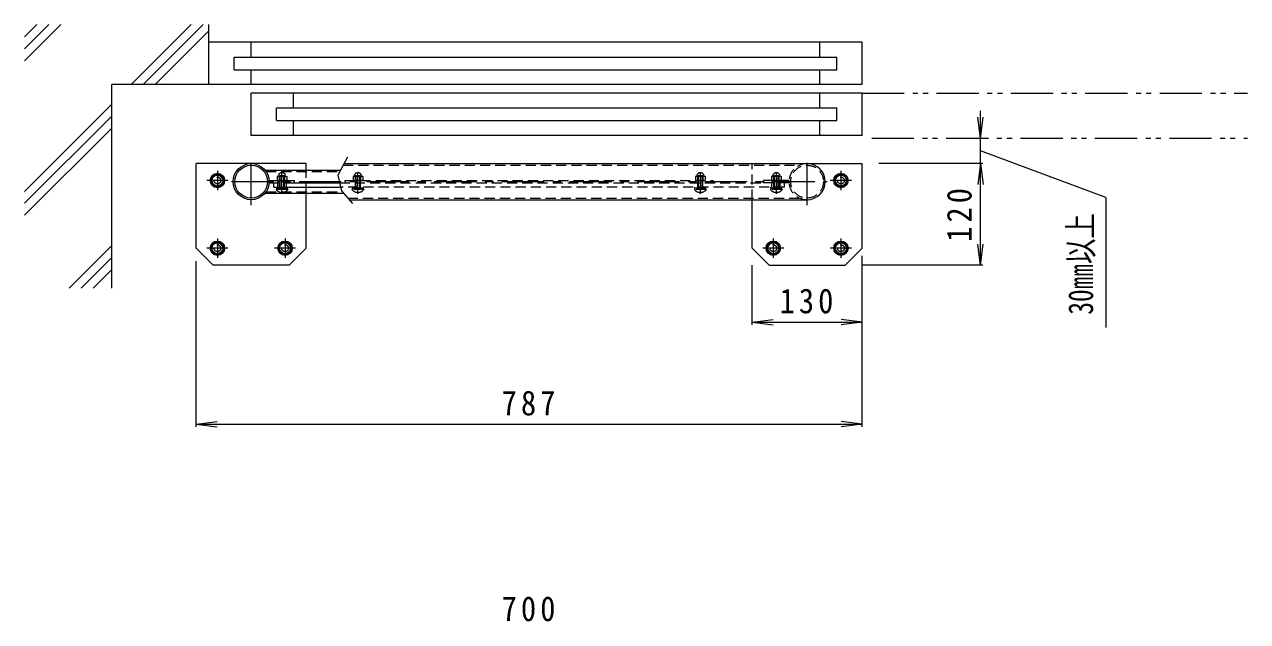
# Model space of a CAD drawing. Units: millimetres at full size, sheet at 1:10. Extents: x -824 to 1844, y -1369 to 1156.
# Drawn here: x -679 to 768, y 450 to 1156 of the extents above; entities that cross this region are included whole.
import ezdxf
from ezdxf.enums import TextEntityAlignment as Align

# ---------------------------------------------------------------- set-up
doc = ezdxf.new("R2010")
doc.units = ezdxf.units.MM
doc.header["$LTSCALE"] = 10
for name, pattern in [('CHAIN1', [8, 5, -1, 1, -1]), ('DASHED1', [1.8, 1.2, -0.6]), ('DOUBLE_CHAIN1', [8.8, 5, -1, 0.6, -0.6, 0.6, -1])]:
    doc.linetypes.add(name, pattern=pattern)
for name, color, linetype, lineweight in [('0-0_通り芯', 4, 'Continuous', 9), ('0-1_躯体', 3, 'CHAIN1', 9), ('0-2_仕上', 6, 'Continuous', 5), ('0-4_その他', 7, 'Continuous', 9), ('0-5_寸法', 2, 'Continuous', 9), ('0-9', 2, 'Continuous', 9), ('0-A', 2, 'Continuous', 9), ('0-B', 2, 'Continuous', 9), ('0-E', 7, 'Continuous', 9), ('0-F', 7, 'Continuous', 9)]:
    doc.layers.add(name, color=color, linetype=linetype, lineweight=lineweight)
doc.styles.add('ＭＳ ゴシック', font='')
doc.styles.get('ＭＳ ゴシック').set_extended_font_data('MS Gothic')

msp = doc.modelspace()

# ---------------------------------------------------------------- linework, layer by layer
at = {"layer": '0-0_通り芯', "linetype": 'CHAIN1'}
for p, q in [((-410.43, 942.18), (-410.43, 1000.75)), ((246.87, 942.18), (246.87, 997.9)), ((-437.93, 971.22), (-462.94, 971.22)), ((-450.43, 982.72), (-450.43, 959.72)), ((-433.93, 969.87), (270.66, 969.87)), ((299.37, 971.22), (274.36, 971.22)), ((286.87, 982.72), (286.87, 959.72)), ((-450.43, 902.72), (-450.43, 879.72)), ((-370.43, 902.72), (-370.43, 879.72)), ((206.87, 902.72), (206.87, 879.72)), ((286.87, 902.72), (286.87, 879.72)), ((-437.93, 891.22), (-462.94, 891.22)), ((-357.93, 891.22), (-382.94, 891.22)), ((219.37, 891.22), (194.36, 891.22)), ((299.37, 891.22), (274.36, 891.22))]:
    msp.add_line(p, q, dxfattribs=at)
at = {"layer": '0-0_通り芯'}
for p, q in [((-475.43, 891.22), (-475.43, 991.22)), ((-345.43, 991.22), (-475.43, 991.22)), ((-345.43, 983.47), (-345.43, 991.22)), ((-300.76, 991.22), (311.87, 991.22)), ((311.87, 891.22), (311.87, 991.22)), ((-393.97, 983.47), (-304.99, 983.47)), ((-393.97, 956.27), (-301.39, 956.27)), ((-345.43, 891.22), (-345.43, 956.27)), ((-294.65, 948.52), (246.87, 948.52)), ((181.87, 891.22), (181.87, 948.52)), ((-475.43, 891.22), (-455.43, 871.22)), ((-365.43, 871.22), (-345.43, 891.22)), ((201.87, 871.22), (181.87, 891.22)), ((311.87, 891.22), (291.87, 871.22)), ((-365.43, 871.22), (-455.43, 871.22)), ((201.87, 871.22), (291.87, 871.22))]:
    msp.add_line(p, q, dxfattribs=at)
at = {"layer": '0-0_通り芯', "linetype": 'DASHED1'}
for p, q in [((-301.85, 989.22), (237.85, 989.22)), ((181.87, 948.52), (181.87, 991.22)), ((-392.84, 981.97), (-305.8, 981.97)), ((-345.43, 956.27), (-345.43, 983.47)), ((-392.84, 957.77), (-302.69, 957.77)), ((-296.39, 950.52), (237.85, 950.52))]:
    msp.add_line(p, q, dxfattribs=at)
at = {"layer": '0-0_通り芯'}
for radius in [21.35, 19.35]:
    msp.add_circle((-410.43, 969.87), radius, dxfattribs=at)
at = {"layer": '0-0_通り芯', "linetype": 'DASHED1'}
msp.add_circle((246.87, 969.87), 19.35, dxfattribs=at)
msp.add_arc((246.87, 969.87), 21.35, 90, 270, dxfattribs=at)
at = {"layer": '0-0_通り芯'}
msp.add_arc((246.87, 969.87), 21.35, 270, 90, dxfattribs=at)
at = {"layer": '0-1_躯体', "linetype": 'Continuous'}
for p, q in [((-379.08, 968.37), (-379.08, 971.37)), ((-369.08, 968.37), (-369.08, 971.37)), ((-359.08, 968.37), (-359.08, 971.37)), ((-389.08, 968.37), (-377.08, 968.37)), ((-371.08, 968.37), (-359.08, 968.37))]:
    msp.add_line(p, q, dxfattribs=at)
at = {"layer": '0-1_躯体'}
for p, q in [((-374.08, 955.53), (-374.08, 981.21)), ((-284.28, 955.53), (-284.28, 981.21)), ((120.72, 955.53), (120.72, 981.21)), ((210.52, 955.53), (210.52, 981.21))]:
    msp.add_line(p, q, dxfattribs=at)
at = {"layer": '0-1_躯体', "linetype": 'DASHED1'}
for p, q in [((135.72, 968.37), (135.72, 971.37)), ((195.52, 968.37), (195.52, 971.37)), ((205.52, 968.37), (205.52, 971.37)), ((215.52, 968.37), (215.52, 971.37)), ((207.52, 968.37), (195.52, 968.37)), ((225.52, 968.37), (213.52, 968.37))]:
    msp.add_line(p, q, dxfattribs=at)
at = {"layer": '0-1_躯体', "linetype": 'Continuous'}
msp.add_lwpolyline([(-389.08, 968.37), (-389.08, 971.37), (-359.08, 971.37)], dxfattribs=at)
at = {"layer": '0-1_躯体', "linetype": 'DASHED1'}
for points in [[(-299.28, 968.37), (-299.28, 971.37), (135.72, 971.37)], [(225.52, 968.37), (225.52, 971.37), (195.52, 971.37)]]:
    msp.add_lwpolyline(points, dxfattribs=at)
at = {"layer": '0-2_仕上'}
for p, q in [((-383.78, 963.37), (-383.78, 968.37)), ((-383.78, 963.37), (-304.73, 963.37)), ((-378.78, 963.37), (-378.78, 968.37)), ((-368.78, 963.37), (-368.78, 968.37)), ((-359.08, 968.37), (-305.94, 968.37))]:
    msp.add_line(p, q, dxfattribs=at)
at = {"layer": '0-2_仕上', "linetype": 'DASHED1'}
for p, q in [((-305.94, 968.37), (195.52, 968.37)), ((220.22, 963.37), (-304.73, 963.37)), ((205.22, 963.37), (205.22, 968.37)), ((215.22, 963.37), (215.22, 968.37)), ((220.22, 963.37), (220.22, 968.37))]:
    msp.add_line(p, q, dxfattribs=at)
at = {"layer": '0-4_その他'}
for p, q in [((451.87, 1021.22), (448.6, 1046)), ((451.87, 991.22), (451.87, 1053.51)), ((451.87, 1021.22), (455.13, 1046)), ((454.87, 991.22), (331.87, 991.22)), ((451.87, 991.22), (448.6, 966.43)), ((451.87, 871.22), (451.87, 991.22)), ((451.87, 991.22), (455.13, 966.43)), ((451.87, 871.22), (448.6, 896)), ((451.87, 871.22), (455.13, 896)), ((-475.43, 680.14), (-475.43, 875.81)), ((181.87, 800.8), (181.87, 871.22)), ((311.87, 680.14), (311.87, 882.05)), ((454.87, 871.22), (311.87, 871.22)), ((181.87, 803.8), (206.65, 807.06)), ((181.87, 803.8), (311.87, 803.8)), ((181.87, 803.8), (206.65, 800.54)), ((311.87, 803.8), (287.08, 807.06)), ((311.87, 803.8), (287.08, 800.54)), ((-475.43, 683.14), (-450.65, 686.4)), ((-475.43, 683.14), (-450.65, 679.88)), ((-475.43, 683.14), (311.87, 683.14)), ((311.87, 683.14), (287.08, 686.4)), ((311.87, 683.14), (287.08, 679.88))]:
    msp.add_line(p, q, dxfattribs=at)
at = {"layer": '0-5_寸法', "color": 7, "linetype": 'DOUBLE_CHAIN1'}
for p, q in [((311.87, 1074.61), (767.73, 1074.61)), ((323.28, 1021.22), (767.73, 1021.22))]:
    msp.add_line(p, q, dxfattribs=at)
at = {"layer": '0-5_寸法', "color": 7}
for q in [(451.87, 1006.22), (600.2, 797.32)]:
    msp.add_line((600.2, 950.96), q, dxfattribs=at)
at = {"layer": '0-9'}
for centre, radius in [((-450.43, 971.22), 8.5), ((-450.43, 971.22), 7.7), ((286.87, 971.22), 8.5), ((286.87, 971.22), 7.7), ((-450.43, 891.22), 8.5), ((-450.43, 891.22), 7.7), ((-370.43, 891.22), 8.5), ((-370.43, 891.22), 7.7), ((206.87, 891.22), 8.5), ((206.87, 891.22), 7.7), ((286.87, 891.22), 8.5), ((286.87, 891.22), 7.7)]:
    msp.add_circle(centre, radius, dxfattribs=at)
at = {"layer": '0-A'}
for p, q in [((-378.58, 976.52), (-379.86, 975.79)), ((-379.86, 975.79), (-379.86, 971.94)), ((-378.85, 971.37), (-379.86, 971.94)), ((-378.85, 976.37), (-369.31, 976.37)), ((-378.33, 976.96), (-378.33, 977.34)), ((-377.08, 963.37), (-377.08, 971.37)), ((-376.97, 975.79), (-376.97, 971.94)), ((-376.21, 963.37), (-376.21, 971.37)), ((-371.95, 963.37), (-371.95, 971.37)), ((-371.2, 975.79), (-371.2, 971.94)), ((-371.08, 963.37), (-371.08, 971.37)), ((-369.83, 977.34), (-369.83, 976.96)), ((-369.58, 976.52), (-368.31, 975.79)), ((-369.31, 971.37), (-368.31, 971.94)), ((-368.31, 975.79), (-368.31, 971.94)), ((-381.08, 960.87), (-381.08, 960.45)), ((-367.08, 960.87), (-381.08, 960.87)), ((-380.18, 960.87), (-380.18, 962.37)), ((-376.08, 960.87), (-376.08, 962.37)), ((-375.08, 960.87), (-375.08, 962.37)), ((-373.6, 957.8), (-374.56, 957.8)), ((-374.56, 957.18), (-374.56, 957.8)), ((-373.6, 957.18), (-373.6, 957.8)), ((-367.98, 960.87), (-367.98, 962.37)), ((-367.58, 962.37), (-367.58, 963.37))]:
    msp.add_line(p, q, dxfattribs=at)
at = {"layer": '0-A', "linetype": 'DASHED1'}
for p, q in [((-371.08, 976.87), (-377.08, 976.87)), ((-377.08, 971.37), (-377.08, 976.87)), ((-376.21, 971.37), (-376.21, 976.87)), ((-371.95, 971.37), (-371.95, 976.87)), ((-371.08, 971.37), (-371.08, 976.87)), ((-288.78, 976.52), (-290.06, 975.79)), ((-290.06, 975.79), (-290.06, 971.94)), ((-289.05, 971.37), (-290.06, 971.94)), ((-289.05, 976.37), (-279.51, 976.37)), ((-288.53, 976.96), (-288.53, 977.34)), ((-281.28, 976.87), (-287.28, 976.87)), ((-287.28, 963.37), (-287.28, 976.87)), ((-287.17, 975.79), (-287.17, 971.94)), ((-286.41, 963.37), (-286.41, 976.87)), ((-282.15, 963.37), (-282.15, 976.87)), ((-281.4, 975.79), (-281.4, 971.94)), ((-281.28, 963.37), (-281.28, 976.87)), ((-280.03, 977.34), (-280.03, 976.96)), ((-279.78, 976.52), (-278.51, 975.79)), ((-279.51, 971.37), (-278.51, 971.94)), ((-278.51, 975.79), (-278.51, 971.94)), ((116.22, 976.52), (114.94, 975.79)), ((114.94, 975.79), (114.94, 971.94)), ((115.95, 971.37), (114.94, 971.94)), ((115.95, 976.37), (125.49, 976.37)), ((116.47, 976.96), (116.47, 977.34)), ((123.72, 976.87), (117.72, 976.87)), ((117.72, 963.37), (117.72, 976.87)), ((117.83, 975.79), (117.83, 971.94)), ((118.59, 963.37), (118.59, 976.87)), ((122.85, 963.37), (122.85, 976.87)), ((123.6, 975.79), (123.6, 971.94)), ((123.72, 963.37), (123.72, 976.87)), ((124.97, 977.34), (124.97, 976.96)), ((125.22, 976.52), (126.49, 975.79)), ((125.49, 971.37), (126.49, 971.94)), ((126.49, 975.79), (126.49, 971.94)), ((206.02, 976.52), (204.74, 975.79)), ((204.74, 975.79), (204.74, 971.94)), ((205.75, 971.37), (204.74, 971.94)), ((205.75, 976.37), (215.29, 976.37)), ((206.27, 976.96), (206.27, 977.34)), ((213.52, 976.87), (207.52, 976.87)), ((207.52, 963.37), (207.52, 976.87)), ((207.63, 975.79), (207.63, 971.94)), ((208.39, 963.37), (208.39, 976.87)), ((212.65, 963.37), (212.65, 976.87)), ((213.4, 975.79), (213.4, 971.94)), ((213.52, 963.37), (213.52, 976.87)), ((214.77, 977.34), (214.77, 976.96)), ((215.02, 976.52), (216.29, 975.79)), ((215.29, 971.37), (216.29, 971.94)), ((216.29, 975.79), (216.29, 971.94)), ((-291.28, 960.87), (-291.28, 960.45)), ((-277.28, 960.87), (-291.28, 960.87)), ((-290.38, 960.87), (-290.38, 962.37)), ((-286.28, 960.87), (-286.28, 962.37)), ((-285.28, 960.87), (-285.28, 962.37)), ((-283.8, 957.8), (-284.76, 957.8)), ((-284.76, 957.18), (-284.76, 957.8)), ((-283.8, 957.18), (-283.8, 957.8)), ((-278.18, 960.87), (-278.18, 962.37)), ((-277.78, 962.37), (-277.78, 963.37)), ((113.72, 960.87), (113.72, 960.45)), ((127.72, 960.87), (113.72, 960.87)), ((114.62, 960.87), (114.62, 962.37)), ((118.72, 960.87), (118.72, 962.37)), ((119.72, 960.87), (119.72, 962.37)), ((121.2, 957.8), (120.24, 957.8)), ((120.24, 957.18), (120.24, 957.8)), ((121.2, 957.18), (121.2, 957.8)), ((126.82, 960.87), (126.82, 962.37)), ((127.22, 962.37), (127.22, 963.37)), ((203.52, 960.87), (203.52, 960.45)), ((217.52, 960.87), (203.52, 960.87)), ((204.42, 960.87), (204.42, 962.37)), ((208.52, 960.87), (208.52, 962.37)), ((209.52, 960.87), (209.52, 962.37)), ((211, 957.8), (210.04, 957.8)), ((210.04, 957.18), (210.04, 957.8)), ((211, 957.18), (211, 957.8)), ((216.62, 960.87), (216.62, 962.37)), ((217.02, 962.37), (217.02, 963.37))]:
    msp.add_line(p, q, dxfattribs=at)
at = {"layer": '0-A'}
for points in [[(-367.08, 960.87), (-367.08, 960.45), (-381.08, 960.45)], [(-367.58, 962.37), (-380.58, 962.37), (-380.58, 963.37)]]:
    msp.add_lwpolyline(points, dxfattribs=at)
at = {"layer": '0-A', "linetype": 'DASHED1'}
for points in [[(-277.28, 960.87), (-277.28, 960.45), (-291.28, 960.45)], [(-277.78, 962.37), (-290.78, 962.37), (-290.78, 963.37)], [(127.72, 960.87), (127.72, 960.45), (113.72, 960.45)], [(127.22, 962.37), (114.22, 962.37), (114.22, 963.37)], [(217.52, 960.87), (217.52, 960.45), (203.52, 960.45)], [(217.02, 962.37), (204.02, 962.37), (204.02, 963.37)]]:
    msp.add_lwpolyline(points, dxfattribs=at)
at = {"layer": '0-A'}
for centre, radius, start, end in [((-378.85, 973.01), 3.36, 55.84544, 90), ((-378.85, 974.72), 3.36, 270, 304.15456), ((-378.83, 976.96), 0.5, 300.0011, 0), ((-374.08, 975.87), 4.5, 19.18785, 160.81424), ((-374.08, 968.88), 7.49, 67.32349, 112.67651), ((-374.08, 978.85), 7.49, 247.32349, 292.67651), ((-369.31, 973.01), 3.36, 90, 124.15456), ((-369.31, 974.72), 3.36, 235.84544, 270), ((-369.33, 976.96), 0.5, 180, 239.9989), ((-374.08, 966.27), 9.1, 219.71515, 266.98228), ((-374.08, 966.27), 9.1, 273.01741, 320.28485)]:
    msp.add_arc(centre, radius, start, end, dxfattribs=at)
at = {"layer": '0-A', "linetype": 'DASHED1'}
for centre, radius, start, end in [((-289.05, 973.01), 3.36, 55.84544, 90), ((-289.05, 974.72), 3.36, 270, 304.15456), ((-289.03, 976.96), 0.5, 300.0011, 0), ((-284.28, 975.87), 4.5, 19.18785, 160.81424), ((-284.28, 968.88), 7.49, 67.32349, 112.67651), ((-284.28, 978.85), 7.49, 247.32349, 292.67651), ((-279.51, 973.01), 3.36, 90, 124.15456), ((-279.51, 974.72), 3.36, 235.84544, 270), ((-279.53, 976.96), 0.5, 180, 239.9989), ((115.95, 973.01), 3.36, 55.84544, 90), ((115.95, 974.72), 3.36, 270, 304.15456), ((115.97, 976.96), 0.5, 300.0011, 0), ((120.72, 975.87), 4.5, 19.18785, 160.81424), ((120.72, 968.88), 7.49, 67.32349, 112.67651), ((120.72, 978.85), 7.49, 247.32349, 292.67651), ((125.49, 973.01), 3.36, 90, 124.15456), ((125.49, 974.72), 3.36, 235.84544, 270), ((125.47, 976.96), 0.5, 180, 239.9989), ((205.75, 973.01), 3.36, 55.84544, 90), ((205.75, 974.72), 3.36, 270, 304.15456), ((205.77, 976.96), 0.5, 300.0011, 0), ((210.52, 975.87), 4.5, 19.18785, 160.81424), ((210.52, 968.88), 7.49, 67.32349, 112.67651), ((210.52, 978.85), 7.49, 247.32349, 292.67651), ((215.29, 973.01), 3.36, 90, 124.15456), ((215.29, 974.72), 3.36, 235.84544, 270), ((215.27, 976.96), 0.5, 180, 239.9989), ((-284.28, 966.27), 9.1, 219.71515, 266.98228), ((-284.28, 966.27), 9.1, 273.01741, 320.28485), ((120.72, 966.27), 9.1, 219.71515, 266.98228), ((120.72, 966.27), 9.1, 273.01741, 320.28485), ((210.52, 966.27), 9.1, 219.71515, 266.98228), ((210.52, 966.27), 9.1, 273.01741, 320.28485)]:
    msp.add_arc(centre, radius, start, end, dxfattribs=at)
at = {"layer": '0-B'}
msp.add_line((-446.68, 977.72), (-454.19, 977.72), dxfattribs=at)
for points in [[(-454.19, 977.72), (-457.94, 971.22), (-454.19, 964.72), (-446.68, 964.72)], [(-446.68, 964.72), (-442.93, 971.22), (-446.68, 977.72)]]:
    msp.add_lwpolyline(points, dxfattribs=at)
for points in [[(290.62, 964.72), (294.37, 971.22), (290.62, 977.72), (283.11, 977.72), (279.36, 971.22), (283.11, 964.72)], [(-446.68, 884.72), (-442.93, 891.22), (-446.68, 897.72), (-454.19, 897.72), (-457.94, 891.22), (-454.19, 884.72)], [(-366.68, 884.72), (-362.93, 891.22), (-366.68, 897.72), (-374.19, 897.72), (-377.94, 891.22), (-374.19, 884.72)], [(210.62, 884.72), (214.37, 891.22), (210.62, 897.72), (203.11, 897.72), (199.36, 891.22), (203.11, 884.72)], [(290.62, 884.72), (294.37, 891.22), (290.62, 897.72), (283.11, 897.72), (279.36, 891.22), (283.11, 884.72)]]:
    msp.add_lwpolyline(points, close=True, dxfattribs=at)
for centre in [(-450.43, 971.22), (286.87, 971.22), (-450.43, 891.22), (-370.43, 891.22), (206.87, 891.22), (286.87, 891.22)]:
    msp.add_circle(centre, 6.5, dxfattribs=at)
at = {"layer": '0-B', "linetype": 'DASHED1'}
for centre in [(-450.43, 971.22), (286.87, 971.22), (-450.43, 891.22), (-370.43, 891.22), (206.87, 891.22), (286.87, 891.22)]:
    msp.add_circle(centre, 4, dxfattribs=at)
at = {"layer": '0-E'}
for p, q in [((-635.7, 1155.66), (-678.59, 1112.77)), ((-649.84, 1155.66), (-678.59, 1126.92)), ((-663.98, 1155.66), (-678.59, 1141.06)), ((-481.33, 1155.66), (-552.38, 1084.61)), ((-467.18, 1155.66), (-538.24, 1084.61)), ((-460.43, 1148.27), (-524.1, 1084.61)), ((-460.43, 1084.61), (-460.43, 1155.66)), ((311.87, 1134.61), (-460.43, 1134.61)), ((-410.43, 1117.11), (-410.43, 1134.61)), ((261.87, 1117.11), (261.87, 1134.61)), ((311.87, 1084.61), (311.87, 1134.61)), ((-430.43, 1102.11), (-430.43, 1117.11)), ((-430.43, 1117.11), (281.87, 1117.11)), ((281.87, 1102.11), (281.87, 1117.11)), ((-430.43, 1102.11), (281.87, 1102.11)), ((-410.43, 1084.61), (-410.43, 1102.11)), ((261.87, 1084.61), (261.87, 1102.11)), ((-575.43, 844.15), (-575.43, 1084.61)), ((311.87, 1084.61), (-575.43, 1084.61)), ((-410.43, 1024.61), (-410.43, 1074.61)), ((311.87, 1074.61), (-410.43, 1074.61)), ((-360.43, 1057.11), (-360.43, 1074.61)), ((261.87, 1057.11), (261.87, 1074.61)), ((311.87, 1024.61), (311.87, 1074.61)), ((-575.43, 1061.56), (-678.59, 958.4)), ((-380.43, 1042.11), (-380.43, 1057.11)), ((-380.43, 1057.11), (281.87, 1057.11)), ((281.87, 1042.11), (281.87, 1057.11)), ((-575.43, 1047.41), (-678.59, 944.26)), ((-380.43, 1042.11), (281.87, 1042.11)), ((-360.43, 1024.61), (-360.43, 1042.11)), ((261.87, 1024.61), (261.87, 1042.11)), ((-575.43, 1033.27), (-678.59, 930.12)), ((311.87, 1024.61), (-410.43, 1024.61)), ((-575.43, 894.49), (-625.77, 844.15)), ((-575.43, 880.35), (-611.63, 844.15)), ((-575.43, 866.21), (-597.49, 844.15))]:
    msp.add_line(p, q, dxfattribs=at)
at = {"layer": '0-F'}
msp.add_lwpolyline([(-296.53, 998.96), (-308.17, 977.62), (-303.65, 958.87), (-290.71, 943.99)], dxfattribs=at)

# ---------------------------------------------------------------- texts
at = {"layer": '0-4_その他', "color": 2, "style": 'ＭＳ ゴシック', "width": 0.75}
msp.add_text('30㎜以上', height=29.33, rotation=90, dxfattribs=at).set_placement((593.86, 812.64), align=Align.BOTTOM_LEFT)
at = {"layer": '0-4_その他', "color": 2, "insert": (441.87, 898.72), "char_height": 29.33, "attachment_point": 7, "rotation": 90, "style": 'ＭＳ ゴシック'}
msp.add_mtext('\\T1.27;\\W0.9;120', dxfattribs=at)
at = {"layer": '0-4_その他', "color": 2, "char_height": 29.33, "attachment_point": 7, "style": 'ＭＳ ゴシック'}
for s, insert in [('\\T1.27;\\W0.9;130', (214.37, 813.8)), ('\\T1.27;\\W0.9;787', (-114.28, 693.14)), ('\\T1.27;\\W0.9;700', (-114.28, 449.94))]:
    msp.add_mtext(s, dxfattribs=dict(at, insert=insert))

doc.saveas('drawing.dxf')
